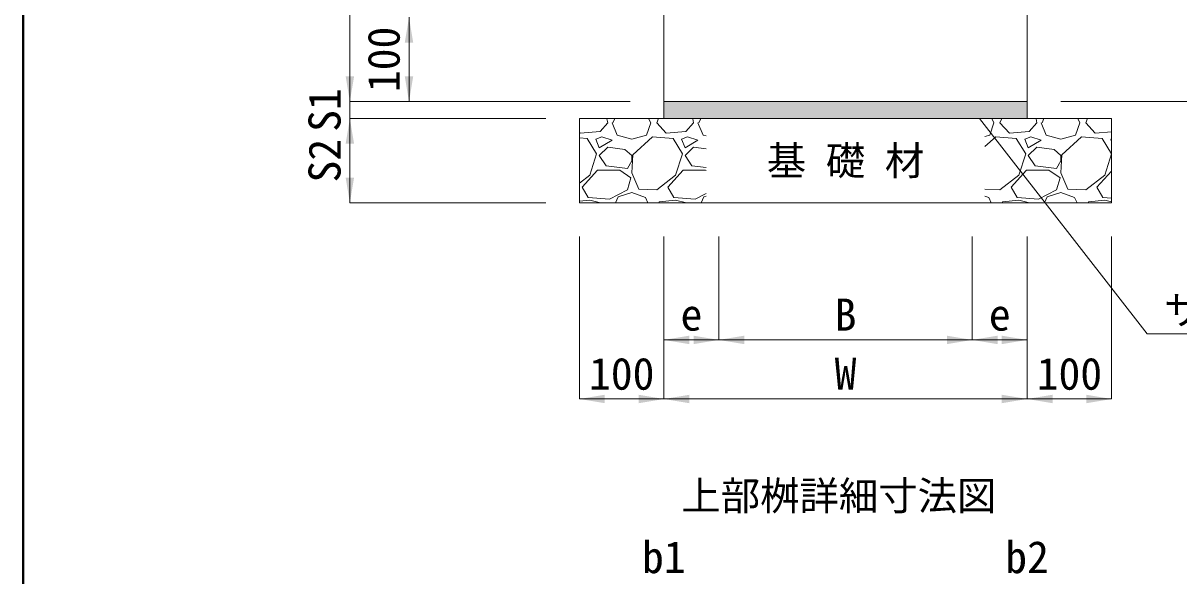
# Model space of a CAD drawing. Units: millimetres at full size. Extents: x 58559 to 106559, y -58351 to -47326.
# Drawn here: x 68859 to 70227, y -52641 to -51986 of the extents above; entities that cross this region are included whole.
import ezdxf
from ezdxf.enums import TextEntityAlignment as Align

# ---------------------------------------------------------------- set-up
doc = ezdxf.new("R2010")
doc.units = ezdxf.units.MM
doc.header["$LTSCALE"] = 50
doc.layers.add('ハッチング_モルタル', color=30, linetype='Continuous')
for name, color, linetype, lineweight in [('ハッチング_基礎', 150, 'Continuous', 9), ('図枠', 7, 'Continuous', 5), ('寸法線', 7, 'Continuous', 13), ('引出線', 4, 'Continuous', 13), ('文字', 41, 'Continuous', 13), ('本体', 2, 'Continuous', 13), ('舗装・基礎', 3, 'Continuous', 13)]:
    doc.layers.add(name, color=color, linetype=linetype, lineweight=lineweight)
doc.styles.add('ＭＳ ゴシック', font='')
doc.styles.get('ＭＳ ゴシック').set_extended_font_data('MS Gothic')

# ---------------------------------------------------------------- blocks, each defined once
blk = doc.blocks.new('filled_arrow')
at = {"color": 0, "linetype": 'Continuous', "lineweight": -2}
blk.add_solid([(7.5, 1.25), (0, 0), (7.5, -1.25)], dxfattribs=at)

msp = doc.modelspace()

# ---------------------------------------------------------------- hatches: boundary and pattern name
at = {"layer": 'ハッチング_モルタル'}
msp.add_hatch(color=256, dxfattribs=at).paths.add_polyline_path([(70047.47, -52099.28), (70047.47, -52079.28), (69617.47, -52079.28), (69617.47, -52099.28)])

# ---------------------------------------------------------------- linework, layer by layer
at = {"layer": 'ハッチング_基礎'}
for p, q in [((69549.96, -52099.57), (69548.79, -52099.28)), ((69550.98, -52104.65), (69549.96, -52099.57)), ((69557.07, -52104.65), (69559.38, -52099.28)), ((69599.3, -52099.28), (69601.78, -52104.65)), ((69608.89, -52104.65), (69610.91, -52099.28)), ((69651.56, -52099.57), (69650.39, -52099.28)), ((69652.58, -52104.65), (69651.56, -52099.57)), ((69658.67, -52104.65), (69660.98, -52099.28)), ((70005.7, -52099.28), (70008.18, -52104.65)), ((70015.29, -52104.65), (70017.31, -52099.28)), ((70057.96, -52099.57), (70056.79, -52099.28)), ((70058.98, -52104.65), (70057.96, -52099.57)), ((70065.07, -52104.65), (70067.38, -52099.28)), ((70107.3, -52099.28), (70109.78, -52104.65)), ((70116.89, -52104.65), (70118.91, -52099.28)), ((69518.47, -52116.84), (69517.47, -52115.76)), ((69541.83, -52114.81), (69518.47, -52116.84)), ((69550.98, -52104.65), (69541.83, -52114.81)), ((69556.06, -52104.65), (69562.15, -52118.88)), ((69596.7, -52118.88), (69601.78, -52104.65)), ((69620.07, -52116.84), (69608.89, -52104.65)), ((69643.43, -52114.81), (69620.07, -52116.84)), ((69652.58, -52104.65), (69643.43, -52114.81)), ((69657.66, -52104.65), (69663.75, -52118.88)), ((70003.1, -52118.88), (70008.18, -52104.65)), ((70026.47, -52116.84), (70015.29, -52104.65)), ((70049.83, -52114.81), (70026.47, -52116.84)), ((70058.98, -52104.65), (70049.83, -52114.81)), ((70064.06, -52104.65), (70070.15, -52118.88)), ((70104.7, -52118.88), (70109.78, -52104.65)), ((70128.07, -52116.84), (70116.89, -52104.65)), ((70147.47, -52115.16), (70128.07, -52116.84)), ((69526.59, -52122.94), (69517.47, -52122.18)), ((69537.77, -52141.23), (69526.59, -52122.94)), ((69543.87, -52120.91), (69536.75, -52123.96)), ((69536.75, -52123.96), (69540.82, -52134.12)), ((69540.82, -52134.12), (69556.06, -52124.97)), ((69556.06, -52124.97), (69543.87, -52120.91)), ((69562.15, -52118.88), (69579.43, -52123.96)), ((69579.43, -52123.96), (69596.7, -52118.88)), ((69603.81, -52120.91), (69580.44, -52142.24)), ((69628.19, -52122.94), (69603.81, -52120.91)), ((69639.37, -52141.23), (69628.19, -52122.94)), ((69645.47, -52120.91), (69638.35, -52123.96)), ((69638.35, -52123.96), (69642.42, -52134.12)), ((69642.42, -52134.12), (69657.66, -52124.97)), ((69657.66, -52124.97), (69645.47, -52120.91)), ((69663.75, -52118.88), (69667.47, -52119.97)), ((69997.47, -52120.53), (70003.1, -52118.88)), ((70010.21, -52120.91), (69997.47, -52132.54)), ((70034.59, -52122.94), (70010.21, -52120.91)), ((70045.77, -52141.23), (70034.59, -52122.94)), ((70051.87, -52120.91), (70044.75, -52123.96)), ((70044.75, -52123.96), (70048.82, -52134.12)), ((70048.82, -52134.12), (70064.06, -52124.97)), ((70064.06, -52124.97), (70051.87, -52120.91)), ((70070.15, -52118.88), (70087.43, -52123.96)), ((70087.43, -52123.96), (70104.7, -52118.88)), ((70111.81, -52120.91), (70088.44, -52142.24)), ((70136.19, -52122.94), (70111.81, -52120.91)), ((70147.37, -52141.23), (70136.19, -52122.94)), ((70147.47, -52123.48), (70146.35, -52123.96)), ((70146.35, -52123.96), (70147.47, -52126.75)), ((69529.64, -52166.63), (69537.77, -52141.23)), ((69550.98, -52133.1), (69540.82, -52143.26)), ((69540.82, -52143.26), (69548.95, -52155.45)), ((69571.3, -52136.15), (69550.98, -52133.1)), ((69579.43, -52143.26), (69571.3, -52136.15)), ((69580.44, -52142.24), (69579.43, -52163.58)), ((69579.43, -52149.36), (69579.43, -52143.26)), ((69631.24, -52166.63), (69639.37, -52141.23)), ((69652.58, -52133.1), (69642.42, -52143.26)), ((69642.42, -52143.26), (69650.55, -52155.45)), ((69667.47, -52135.33), (69652.58, -52133.1)), ((70037.64, -52166.63), (70045.77, -52141.23)), ((70058.98, -52133.1), (70048.82, -52143.26)), ((70048.82, -52143.26), (70056.95, -52155.45)), ((70079.3, -52136.15), (70058.98, -52133.1)), ((70087.43, -52143.26), (70079.3, -52136.15)), ((70088.44, -52142.24), (70087.43, -52163.58)), ((70087.43, -52149.36), (70087.43, -52143.26)), ((70139.24, -52166.63), (70147.37, -52141.23)), ((69548.95, -52155.45), (69574.35, -52158.5)), ((69574.35, -52158.5), (69579.43, -52149.36)), ((69650.55, -52155.45), (69667.47, -52157.48)), ((70056.95, -52155.45), (70082.35, -52158.5)), ((70082.35, -52158.5), (70087.43, -52149.36)), ((69517.47, -52176.03), (69529.64, -52166.63)), ((69520.5, -52180.85), (69538.79, -52160.53)), ((69538.79, -52160.53), (69565.2, -52160.53)), ((69565.2, -52160.53), (69578.41, -52169.68)), ((69578.41, -52169.68), (69574.35, -52183.9)), ((69579.43, -52163.58), (69587.55, -52182.88)), ((69608.89, -52183.9), (69631.24, -52166.63)), ((69622.1, -52180.85), (69640.39, -52160.53)), ((69640.39, -52160.53), (69666.8, -52160.53)), ((69666.8, -52160.53), (69667.47, -52161)), ((70015.29, -52183.9), (70037.64, -52166.63)), ((70028.5, -52180.85), (70046.79, -52160.53)), ((70046.79, -52160.53), (70073.2, -52160.53)), ((70073.2, -52160.53), (70086.41, -52169.68)), ((70086.41, -52169.68), (70082.35, -52183.9)), ((70087.43, -52163.58), (70095.55, -52182.88)), ((70116.89, -52183.9), (70139.24, -52166.63)), ((70130.1, -52180.85), (70147.47, -52161.55)), ((69527.61, -52193.04), (69520.5, -52180.85)), ((69574.35, -52183.9), (69553.01, -52195.08)), ((69587.55, -52182.88), (69608.89, -52183.9)), ((69629.21, -52193.04), (69622.1, -52180.85)), ((69997.47, -52183.05), (70015.29, -52183.9)), ((70035.61, -52193.04), (70028.5, -52180.85)), ((70082.35, -52183.9), (70061.01, -52195.08)), ((70095.55, -52182.88), (70116.89, -52183.9)), ((70137.21, -52193.04), (70130.1, -52180.85)), ((69529.64, -52196.09), (69517.47, -52197.37)), ((69553.01, -52195.08), (69527.61, -52193.04)), ((69542.39, -52199.28), (69529.64, -52196.09)), ((69560.06, -52199.28), (69563.17, -52192.03)), ((69563.17, -52192.03), (69579.43, -52186.95)), ((69579.43, -52186.95), (69595.68, -52193.04)), ((69595.68, -52193.04), (69598.56, -52199.28)), ((69611.51, -52199.28), (69611.94, -52198.12)), ((69631.24, -52196.09), (69611.94, -52198.12)), ((69654.61, -52195.08), (69629.21, -52193.04)), ((69643.99, -52199.28), (69631.24, -52196.09)), ((69667.47, -52188.34), (69654.61, -52195.08)), ((69661.66, -52199.28), (69664.77, -52192.03)), ((69664.77, -52192.03), (69667.47, -52191.18)), ((69997.47, -52191.32), (70002.08, -52193.04)), ((70002.08, -52193.04), (70004.96, -52199.28)), ((70017.91, -52199.28), (70018.34, -52198.12)), ((70037.64, -52196.09), (70018.34, -52198.12)), ((70061.01, -52195.08), (70035.61, -52193.04)), ((70050.39, -52199.28), (70037.64, -52196.09)), ((70068.06, -52199.28), (70071.17, -52192.03)), ((70071.17, -52192.03), (70087.43, -52186.95)), ((70087.43, -52186.95), (70103.68, -52193.04)), ((70103.68, -52193.04), (70106.56, -52199.28)), ((70119.51, -52199.28), (70119.94, -52198.12)), ((70139.24, -52196.09), (70119.94, -52198.12)), ((70147.47, -52193.87), (70137.21, -52193.04)), ((70147.47, -52198.15), (70139.24, -52196.09))]:
    msp.add_line(p, q, dxfattribs=at)
at = {"layer": '図枠', "lineweight": 40}
msp.add_line((68858.8, -49581.45), (68858.8, -55121.45), dxfattribs=at)
at = {"layer": '寸法線'}
for p, q in [((69245.64, -52079.28), (69245.64, -51829.28)), ((69315.64, -51979.28), (69315.64, -52079.28)), ((69245.64, -52019.28), (69245.64, -52159.28)), ((69577.47, -52079.28), (69245.64, -52079.28)), ((69577.47, -52079.28), (69245.64, -52079.28)), ((69577.47, -52079.28), (69315.64, -52079.28)), ((70087.47, -52079.28), (70371.23, -52079.28)), ((70087.47, -52079.28), (70441.23, -52079.28)), ((70087.47, -52079.28), (70511.23, -52079.28)), ((69477.47, -52099.28), (69245.64, -52099.28)), ((69245.64, -52099.28), (69245.64, -52199.28)), ((69477.47, -52099.28), (69245.64, -52099.28)), ((69477.47, -52199.28), (69245.64, -52199.28)), ((69517.47, -52239.28), (69517.47, -52431.69)), ((69617.47, -52239.28), (69617.47, -52361.69)), ((69617.47, -52239.28), (69617.47, -52431.69)), ((69617.47, -52239.28), (69617.47, -52431.69)), ((69682.47, -52239.28), (69682.47, -52361.69)), ((69682.47, -52239.28), (69682.47, -52361.69)), ((69982.47, -52239.28), (69982.47, -52361.69)), ((69982.47, -52239.28), (69982.47, -52361.69)), ((70047.47, -52239.28), (70047.47, -52361.69)), ((70047.47, -52239.28), (70047.47, -52431.69)), ((70047.47, -52239.28), (70047.47, -52431.69)), ((70147.47, -52239.28), (70147.47, -52431.69)), ((69617.47, -52361.69), (69682.47, -52361.69)), ((69682.47, -52361.69), (69982.47, -52361.69)), ((69982.47, -52361.69), (70047.47, -52361.69)), ((69617.47, -52431.69), (69517.47, -52431.69)), ((69617.47, -52431.69), (70047.47, -52431.69)), ((70047.47, -52431.69), (70147.47, -52431.69))]:
    msp.add_line(p, q, dxfattribs=at)
at = {"layer": '引出線'}
msp.add_lwpolyline([(69990.86, -52099.28), (70189.61, -52354.56), (70577.83, -52354.56)], dxfattribs=at)
at = {"layer": '本体'}
for p, q in [((69617.47, -51529.28), (69617.47, -52079.28)), ((70047.47, -51529.28), (70047.47, -52079.28)), ((69617.47, -52079.28), (70047.47, -52079.28))]:
    msp.add_line(p, q, dxfattribs=at)
at = {"layer": '舗装・基礎'}
for p, q in [((70047.47, -52079.28), (69617.47, -52079.28)), ((69617.47, -52079.28), (69617.47, -52099.28)), ((70047.47, -52079.28), (70047.47, -52099.28)), ((70147.47, -52099.28), (69517.47, -52099.28)), ((69517.47, -52099.28), (69517.47, -52199.28)), ((70147.47, -52099.28), (70147.47, -52199.28)), ((70147.47, -52199.28), (69517.47, -52199.28))]:
    msp.add_line(p, q, dxfattribs=at)

# ---------------------------------------------------------------- block references
at = {"layer": '寸法線', "xscale": 4, "yscale": 4}
for p, rotation in [((69315.64, -51979.28), 270), ((69245.64, -52079.28), 90), ((69245.64, -52079.28), 90), ((69315.64, -52079.28), 90), ((69245.64, -52099.28), 270), ((69245.64, -52099.28), 270), ((69245.64, -52199.28), 90), ((69682.47, -52361.69), 180), ((69982.47, -52361.69), 180), ((70047.47, -52361.69), 180), ((69617.47, -52431.69), 180), ((70047.47, -52431.69), 180), ((70147.47, -52431.69), 180)]:
    msp.add_blockref('filled_arrow', p, dxfattribs=dict(at, rotation=rotation))
for p in [(69617.47, -52361.69), (69682.47, -52361.69), (69982.47, -52361.69), (69517.47, -52431.69), (69617.47, -52431.69), (70047.47, -52431.69)]:
    msp.add_blockref('filled_arrow', p, dxfattribs=at)
at = {"layer": '引出線', "xscale": 0.16, "yscale": 0.16, "rotation": 307.9}
msp.add_blockref('filled_arrow', (69990.86, -52099.28), dxfattribs=at)

# ---------------------------------------------------------------- texts
at = {"layer": '寸法線', "style": 'ＭＳ ゴシック'}
for s, p in [('100', (69285.64, -52029.28)), ('S1', (69215.64, -52089.28)), ('S2', (69215.64, -52149.28))]:
    msp.add_text(s, height=37.98, rotation=90, dxfattribs=at).set_placement(p, align=Align.MIDDLE_CENTER)
for s, p in [('e', (69649.97, -52331.69)), ('B', (69832.47, -52331.69)), ('e', (70014.97, -52331.69)), ('100', (69567.47, -52401.69)), ('W', (69832.47, -52401.69)), ('100', (70097.47, -52401.69)), ('b1', (69617.35, -52618.96)), ('b2', (70047.35, -52618.96))]:
    msp.add_text(s, height=37.98, dxfattribs=at).set_placement(p, align=Align.MIDDLE_CENTER)
at = {"layer": '引出線', "style": 'ＭＳ ゴシック'}
msp.add_text('サンドクッション', height=34.18, dxfattribs=at).set_placement((70209.61, -52309.17), align=Align.TOP_LEFT)
at = {"layer": '文字', "style": 'ＭＳ ゴシック'}
for s, p in [('基 礎 材', (69832.47, -52149.28)), ('上部桝詳細寸法図', (69824.56, -52546.37))]:
    msp.add_text(s, height=34.18, dxfattribs=at).set_placement(p, align=Align.MIDDLE_CENTER)

doc.saveas('drawing.dxf')
